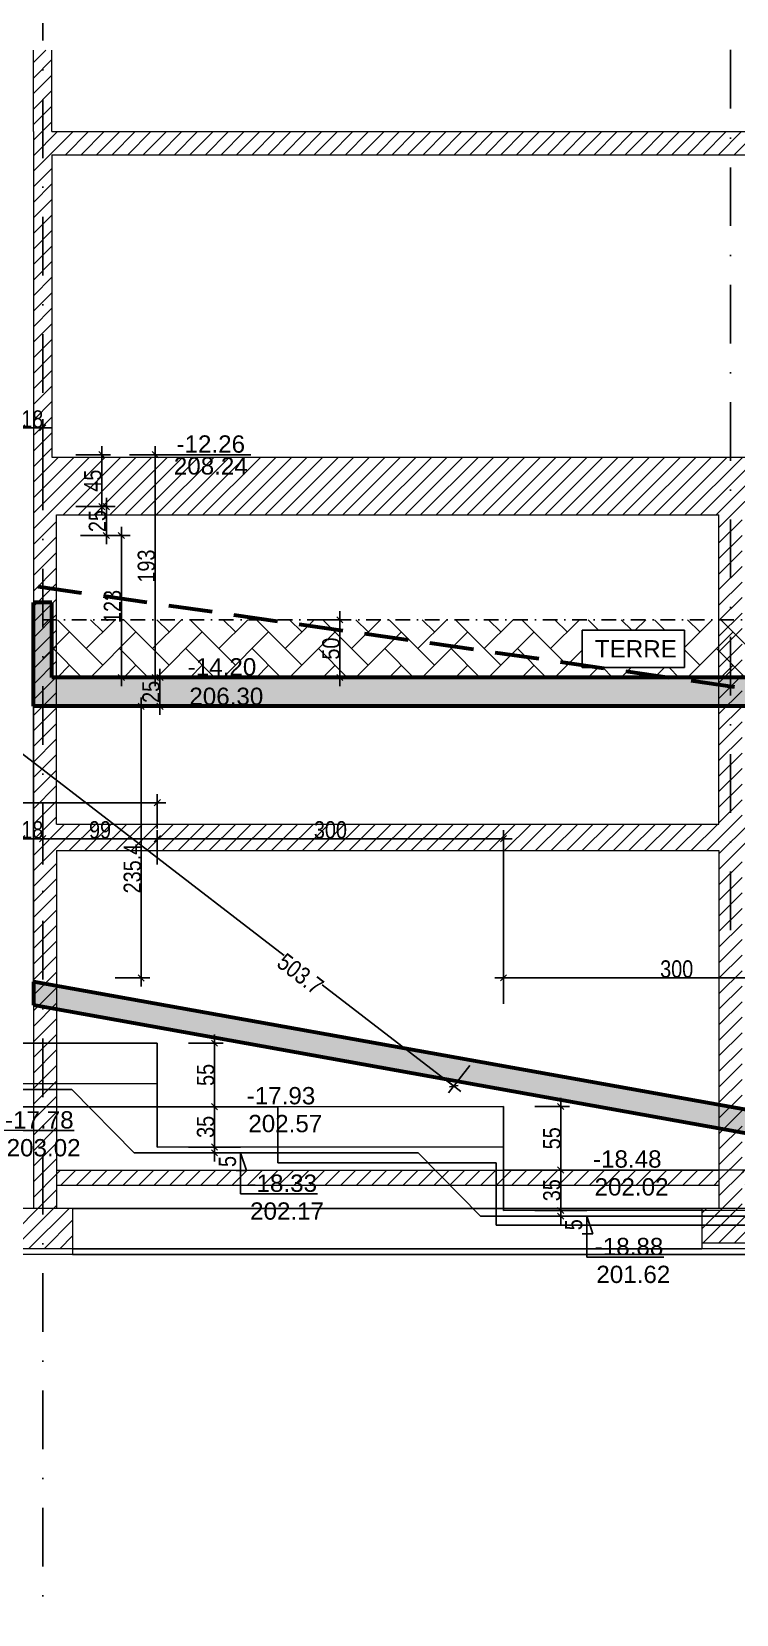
# Model space of a CAD drawing. Header units: millimetres. Extents: x -26249 to 60250, y -21218 to 23336.
# Drawn here: x 56848 to 57458, y 887 to 2259 of the extents above; entities that cross this region are included whole.
import ezdxf

# ---------------------------------------------------------------- set-up
doc = ezdxf.new("R2010")
doc.units = ezdxf.units.MM
doc.linetypes.add('CACHEX2', pattern=[19.05, 12.7, -6.35])
doc.linetypes.add('TIRETPTX2', pattern=[50.8, 25.4, -12.7, 0, -12.7])
for name, color, linetype in [('01-coupe soussol', 253, 'Continuous'), ('01_cote_gen', 4, 'Continuous'), ('01_linteaux', 2, 'Continuous'), ('01_poch_murs', 253, 'Continuous'), ('01_texte', 230, 'Continuous'), ('AA_COTES', 2, 'Continuous')]:
    doc.layers.add(name, color=color, linetype=linetype)
doc.layers.add('01_murs_coup', color=5, linetype='Continuous', lineweight=60)
doc.styles.add('MATTE_TXT', font='arial.ttf')
doc.styles.add('STYLE2', font='ARIALN.TTF')
doc.dimstyles.new('JB50', dxfattribs={"dimscale": 0.1, "dimtxt": 150, "dimasz": 15, "dimexe": 0.1, "dimexo": 0.1, "dimgap": 0.09, "dimtad": 1, "dimdec": 1, "dimdsep": 46, "dimtxsty": 'STYLE2', "dimblk1": 'BOND_G', "dimblk2": 'BOND_D', "dimsah": 1, "dimcen": 1.5, "dimdle": 0.01, "dimse1": 1, "dimse2": 1, "dimclrd": 4, "dimclre": 2, "dimclrt": 6, "dimazin": 2, "dimtfac": 2.333333, "dimtdec": 1, "dimtix": 1, "dimtmove": 2, "dimatfit": 3, "dimldrblk": 'BOND_G', "dimfxl": 1, "dimtolj": 1, "dimtzin": 0, "dimarcsym": 0})
pattern_1 = [(45, (24559.321, 5706.199), (-6.735192, 6.735192), [])]

# ---------------------------------------------------------------- blocks, each defined once
blk = doc.blocks.new('BOND_G')
at = {"layer": 'AA_COTES', "color": 0}
for p, q in [((0, -5), (0, 15)), ((5, 0), (-5, 0)), ((1.77, 1.77), (-1.77, -1.77))]:
    blk.add_line(p, q, dxfattribs=at)
blk = doc.blocks.new('BOND_D')
at = {"layer": 'AA_COTES', "color": 0}
for p, q in [((5, 0), (-5, 0)), ((-1.77, -1.77), (1.77, 1.77)), ((0, 5), (0, -15))]:
    blk.add_line(p, q, dxfattribs=at)
blk = doc.blocks.new('*D1427')
at = {"layer": '01_cote_gen', "color": 4, "lineweight": -2, "transparency": 16777216}
blk.add_line((56840.6, 1915.4), (56855.6, 1915.4), dxfattribs=at)
at = {"layer": 'Defpoints', "color": 0, "transparency": 16777216}
for p in [(56857.1, 1915.4), (56839.1, 1905.3), (56857.1, 1905.3)]:
    blk.add_point(p, dxfattribs=at)
at = {"layer": '01_cote_gen', "color": 4, "lineweight": -2, "transparency": 16777216, "xscale": 1.5, "yscale": 1.5, "zscale": 1.5, "rotation": 180}
blk.add_blockref('BOND_G', (56839.1, 1915.4), dxfattribs=at)
at = {"layer": '01_cote_gen', "color": 4, "lineweight": -2, "transparency": 16777216, "xscale": 1.5, "yscale": 1.5, "zscale": 1.5}
blk.add_blockref('BOND_D', (56857.1, 1915.4), dxfattribs=at)
at = {"layer": '01_cote_gen', "color": 6, "transparency": 16777216, "insert": (56848.1, 1923), "char_height": 15, "attachment_point": 5, "style": 'STYLE2'}
blk.add_mtext('\\A1;18', dxfattribs=at)
blk = doc.blocks.new('*D1531')
at = {"layer": '01_cote_gen', "color": 4, "lineweight": -2, "transparency": 16777216}
blk.add_line((56657.9, 1590.7), (56954.9, 1590.7), dxfattribs=at)
at = {"layer": 'Defpoints', "color": 0, "transparency": 16777216}
for p in [(56656.4, 1598.4), (56956.4, 1590.7), (56956.4, 1382.3)]:
    blk.add_point(p, dxfattribs=at)
at = {"layer": '01_cote_gen', "color": 4, "lineweight": -2, "transparency": 16777216, "xscale": 1.5, "yscale": 1.5, "zscale": 1.5, "rotation": 180}
blk.add_blockref('BOND_G', (56656.4, 1590.7), dxfattribs=at)
at = {"layer": '01_cote_gen', "color": 4, "lineweight": -2, "transparency": 16777216, "xscale": 1.5, "yscale": 1.5, "zscale": 1.5}
blk.add_blockref('BOND_D', (56956.4, 1590.7), dxfattribs=at)
at = {"layer": '01_cote_gen', "color": 6, "transparency": 16777216, "insert": (56806.4, 1598.4), "char_height": 15, "attachment_point": 5, "style": 'STYLE2'}
blk.add_mtext('\\A1;300', dxfattribs=at)
blk = doc.blocks.new('*D1532')
at = {"layer": '01_cote_gen', "color": 4, "lineweight": -2, "transparency": 16777216}
blk.add_line((56957.9, 1559.5), (57254.9, 1559.5), dxfattribs=at)
at = {"layer": 'Defpoints', "color": 0, "transparency": 16777216}
for p in [(56956.4, 1568.2), (57256.4, 1559.5), (57256.4, 1327.4)]:
    blk.add_point(p, dxfattribs=at)
at = {"layer": '01_cote_gen', "color": 4, "lineweight": -2, "transparency": 16777216, "xscale": 1.5, "yscale": 1.5, "zscale": 1.5, "rotation": 180}
blk.add_blockref('BOND_G', (56956.4, 1559.5), dxfattribs=at)
at = {"layer": '01_cote_gen', "color": 4, "lineweight": -2, "transparency": 16777216, "xscale": 1.5, "yscale": 1.5, "zscale": 1.5}
blk.add_blockref('BOND_D', (57256.4, 1559.5), dxfattribs=at)
at = {"layer": '01_cote_gen', "color": 6, "transparency": 16777216, "insert": (57106.4, 1567.1), "char_height": 15, "attachment_point": 5, "style": 'STYLE2'}
blk.add_mtext('\\A1;300', dxfattribs=at)
blk = doc.blocks.new('*D1533')
at = {"layer": '01_cote_gen', "color": 4, "lineweight": -2, "transparency": 16777216}
blk.add_line((57257.9, 1438.9), (57554.9, 1438.9), dxfattribs=at)
at = {"layer": 'Defpoints', "color": 0, "transparency": 16777216}
for p in [(57256.4, 1537), (57556.4, 1438.9), (57556.4, 1272.5)]:
    blk.add_point(p, dxfattribs=at)
at = {"layer": '01_cote_gen', "color": 4, "lineweight": -2, "transparency": 16777216, "xscale": 1.5, "yscale": 1.5, "zscale": 1.5, "rotation": 180}
blk.add_blockref('BOND_G', (57256.4, 1438.9), dxfattribs=at)
at = {"layer": '01_cote_gen', "color": 4, "lineweight": -2, "transparency": 16777216, "xscale": 1.5, "yscale": 1.5, "zscale": 1.5}
blk.add_blockref('BOND_D', (57556.4, 1438.9), dxfattribs=at)
at = {"layer": '01_cote_gen', "color": 6, "transparency": 16777216, "insert": (57406.4, 1446.5), "char_height": 15, "attachment_point": 5, "style": 'STYLE2'}
blk.add_mtext('\\A1;300', dxfattribs=at)
blk = doc.blocks.new('*D1352')
at = {"layer": '01_cote_gen', "color": 4, "lineweight": -2, "transparency": 16777216}
blk.add_line((56858.6, 1559.5), (56954.9, 1559.5), dxfattribs=at)
at = {"layer": 'Defpoints', "color": 0, "transparency": 16777216}
for p in [(56956.4, 1559.5), (56857.1, 1548.3), (56956.4, 1333.3)]:
    blk.add_point(p, dxfattribs=at)
at = {"layer": '01_cote_gen', "color": 4, "lineweight": -2, "transparency": 16777216, "xscale": 1.5, "yscale": 1.5, "zscale": 1.5, "rotation": 180}
blk.add_blockref('BOND_G', (56857.1, 1559.5), dxfattribs=at)
at = {"layer": '01_cote_gen', "color": 4, "lineweight": -2, "transparency": 16777216, "xscale": 1.5, "yscale": 1.5, "zscale": 1.5}
blk.add_blockref('BOND_D', (56956.4, 1559.5), dxfattribs=at)
at = {"layer": '01_cote_gen', "color": 6, "transparency": 16777216, "insert": (56906.8, 1567.1), "char_height": 15, "attachment_point": 5, "style": 'STYLE2'}
blk.add_mtext('\\A1;99', dxfattribs=at)
blk = doc.blocks.new('*D1353')
at = {"layer": '01_cote_gen', "color": 4, "lineweight": -2, "transparency": 16777216}
blk.add_line((56840.6, 1559.5), (56855.6, 1559.5), dxfattribs=at)
at = {"layer": 'Defpoints', "color": 0, "transparency": 16777216}
for p in [(56857.1, 1559.5), (56839.1, 1544.8), (56857.1, 1544.8)]:
    blk.add_point(p, dxfattribs=at)
at = {"layer": '01_cote_gen', "color": 4, "lineweight": -2, "transparency": 16777216, "xscale": 1.5, "yscale": 1.5, "zscale": 1.5, "rotation": 180}
blk.add_blockref('BOND_G', (56839.1, 1559.5), dxfattribs=at)
at = {"layer": '01_cote_gen', "color": 4, "lineweight": -2, "transparency": 16777216, "xscale": 1.5, "yscale": 1.5, "zscale": 1.5}
blk.add_blockref('BOND_D', (56857.1, 1559.5), dxfattribs=at)
at = {"layer": '01_cote_gen', "color": 6, "transparency": 16777216, "insert": (56848.1, 1567.1), "char_height": 15, "attachment_point": 5, "style": 'STYLE2'}
blk.add_mtext('\\A1;18', dxfattribs=at)
blk = doc.blocks.new('*D1484')
at = {"layer": '01_cote_gen', "color": 4, "lineweight": -2, "transparency": 16777216}
blk.add_line((57005.9, 1380.8), (57005.9, 1328.8), dxfattribs=at)
at = {"layer": 'Defpoints', "color": 0, "transparency": 16777216}
for p in [(56956.4, 1382.3), (56956.4, 1327.3), (57005.9, 1327.3)]:
    blk.add_point(p, dxfattribs=at)
at = {"layer": '01_cote_gen', "color": 4, "lineweight": -2, "transparency": 16777216, "xscale": 1.5, "yscale": 1.5, "zscale": 1.5}
for name, p, rotation in [('BOND_G', (57005.9, 1382.3), 90), ('BOND_D', (57005.9, 1327.3), 270)]:
    blk.add_blockref(name, p, dxfattribs=dict(at, rotation=rotation))
at = {"layer": '01_cote_gen', "color": 6, "transparency": 16777216, "insert": (56998.3, 1354.8), "char_height": 15, "attachment_point": 5, "rotation": 90, "style": 'STYLE2'}
blk.add_mtext('\\A1;55', dxfattribs=at)
blk = doc.blocks.new('*D1485')
at = {"layer": '01_cote_gen', "color": 4, "lineweight": -2, "transparency": 16777216}
blk.add_line((57005.9, 1325.8), (57005.9, 1293.8), dxfattribs=at)
at = {"layer": 'Defpoints', "color": 0, "transparency": 16777216}
for p in [(56992.1, 1327.3), (56996.4, 1292.3), (57005.9, 1292.3)]:
    blk.add_point(p, dxfattribs=at)
at = {"layer": '01_cote_gen', "color": 4, "lineweight": -2, "transparency": 16777216, "xscale": 1.5, "yscale": 1.5, "zscale": 1.5}
for name, p, rotation in [('BOND_G', (57005.9, 1327.3), 90), ('BOND_D', (57005.9, 1292.3), 270)]:
    blk.add_blockref(name, p, dxfattribs=dict(at, rotation=rotation))
at = {"layer": '01_cote_gen', "color": 6, "transparency": 16777216, "insert": (56998.3, 1309.8), "char_height": 15, "attachment_point": 5, "rotation": 90, "style": 'STYLE2'}
blk.add_mtext('\\A1;35', dxfattribs=at)
blk = doc.blocks.new('*D1486')
at = {"layer": '01_cote_gen', "color": 4, "lineweight": -2, "transparency": 16777216}
blk.add_line((57005.9, 1288.8), (57005.9, 1290.8), dxfattribs=at)
at = {"layer": 'Defpoints', "color": 0, "transparency": 16777216}
for p in [(57005.9, 1292.3), (57011.2, 1292.3), (57011.2, 1287.3)]:
    blk.add_point(p, dxfattribs=at)
at = {"layer": '01_cote_gen', "color": 4, "lineweight": -2, "transparency": 16777216, "xscale": 1.5, "yscale": 1.5, "zscale": 1.5}
for name, p, rotation in [('BOND_D', (57005.9, 1292.3), 90), ('BOND_G', (57005.9, 1287.3), 270)]:
    blk.add_blockref(name, p, dxfattribs=dict(at, rotation=rotation))
at = {"layer": '01_cote_gen', "color": 6, "transparency": 16777216, "insert": (57017.2, 1279.8), "char_height": 15, "attachment_point": 5, "rotation": 90, "style": 'STYLE2'}
blk.add_mtext('\\A1;5', dxfattribs=at)
blk = doc.blocks.new('*D1433')
at = {"layer": '01_cote_gen', "color": 4, "lineweight": -2, "transparency": 16777216}
blk.add_line((57305.9, 1325.9), (57305.9, 1273.9), dxfattribs=at)
at = {"layer": 'Defpoints', "color": 0, "transparency": 16777216}
for p in [(57256.4, 1327.4), (57256.4, 1272.4), (57305.9, 1272.4)]:
    blk.add_point(p, dxfattribs=at)
at = {"layer": '01_cote_gen', "color": 4, "lineweight": -2, "transparency": 16777216, "xscale": 1.5, "yscale": 1.5, "zscale": 1.5}
for name, p, rotation in [('BOND_G', (57305.9, 1327.4), 90), ('BOND_D', (57305.9, 1272.4), 270)]:
    blk.add_blockref(name, p, dxfattribs=dict(at, rotation=rotation))
at = {"layer": '01_cote_gen', "color": 6, "transparency": 16777216, "insert": (57298.3, 1299.9), "char_height": 15, "attachment_point": 5, "rotation": 90, "style": 'STYLE2'}
blk.add_mtext('\\A1;55', dxfattribs=at)
blk = doc.blocks.new('*D1434')
at = {"layer": '01_cote_gen', "color": 4, "lineweight": -2, "transparency": 16777216}
blk.add_line((57305.9, 1270.9), (57305.9, 1238.9), dxfattribs=at)
at = {"layer": 'Defpoints', "color": 0, "transparency": 16777216}
for p in [(57292.1, 1272.4), (57296.4, 1237.4), (57305.9, 1237.4)]:
    blk.add_point(p, dxfattribs=at)
at = {"layer": '01_cote_gen', "color": 4, "lineweight": -2, "transparency": 16777216, "xscale": 1.5, "yscale": 1.5, "zscale": 1.5}
for name, p, rotation in [('BOND_G', (57305.9, 1272.4), 90), ('BOND_D', (57305.9, 1237.4), 270)]:
    blk.add_blockref(name, p, dxfattribs=dict(at, rotation=rotation))
at = {"layer": '01_cote_gen', "color": 6, "transparency": 16777216, "insert": (57298.3, 1254.9), "char_height": 15, "attachment_point": 5, "rotation": 90, "style": 'STYLE2'}
blk.add_mtext('\\A1;35', dxfattribs=at)
blk = doc.blocks.new('*D1435')
at = {"layer": '01_cote_gen', "color": 4, "lineweight": -2, "transparency": 16777216}
blk.add_line((57305.9, 1233.9), (57305.9, 1235.9), dxfattribs=at)
at = {"layer": 'Defpoints', "color": 0, "transparency": 16777216}
for p in [(57305.9, 1237.4), (57311.2, 1237.4), (57311.2, 1232.4)]:
    blk.add_point(p, dxfattribs=at)
at = {"layer": '01_cote_gen', "color": 4, "lineweight": -2, "transparency": 16777216, "xscale": 1.5, "yscale": 1.5, "zscale": 1.5}
for name, p, rotation in [('BOND_D', (57305.9, 1237.4), 90), ('BOND_G', (57305.9, 1232.4), 270)]:
    blk.add_blockref(name, p, dxfattribs=dict(at, rotation=rotation))
at = {"layer": '01_cote_gen', "color": 6, "transparency": 16777216, "insert": (57317.2, 1225), "char_height": 15, "attachment_point": 5, "rotation": 90, "style": 'STYLE2'}
blk.add_mtext('\\A1;5', dxfattribs=at)
blk = doc.blocks.new('*D1640')
at = {"layer": '01_cote_gen', "color": 4, "lineweight": -2, "transparency": 16777216}
blk.add_line((56908.3, 1890.7), (56908.3, 1848.7), dxfattribs=at)
at = {"layer": 'Defpoints', "color": 0, "transparency": 16777216}
for p in [(56847.1, 1892.2), (56831.1, 1847.2), (56908.3, 1847.2)]:
    blk.add_point(p, dxfattribs=at)
at = {"layer": '01_cote_gen', "color": 4, "lineweight": -2, "transparency": 16777216, "xscale": 1.5, "yscale": 1.5, "zscale": 1.5}
for name, p, rotation in [('BOND_G', (56908.3, 1892.2), 90), ('BOND_D', (56908.3, 1847.2), 270)]:
    blk.add_blockref(name, p, dxfattribs=dict(at, rotation=rotation))
at = {"layer": '01_cote_gen', "color": 6, "transparency": 16777216, "insert": (56900.6, 1869.7), "char_height": 15, "attachment_point": 5, "rotation": 90, "style": 'STYLE2'}
blk.add_mtext('\\A1;45', dxfattribs=at)
blk = doc.blocks.new('*D1641')
at = {"layer": '01_cote_gen', "color": 4, "lineweight": -2, "transparency": 16777216}
blk.add_line((56912.3, 1845.7), (56912.3, 1823.7), dxfattribs=at)
at = {"layer": 'Defpoints', "color": 0, "transparency": 16777216}
for p in [(56889.8, 1847.2), (56831.1, 1822.2), (56912.3, 1822.2)]:
    blk.add_point(p, dxfattribs=at)
at = {"layer": '01_cote_gen', "color": 4, "lineweight": -2, "transparency": 16777216, "xscale": 1.5, "yscale": 1.5, "zscale": 1.5}
for name, p, rotation in [('BOND_G', (56912.3, 1847.2), 90), ('BOND_D', (56912.3, 1822.2), 270)]:
    blk.add_blockref(name, p, dxfattribs=dict(at, rotation=rotation))
at = {"layer": '01_cote_gen', "color": 6, "transparency": 16777216, "insert": (56904.6, 1834.7), "char_height": 15, "attachment_point": 5, "rotation": 90, "style": 'STYLE2'}
blk.add_mtext('\\A1;25', dxfattribs=at)
blk = doc.blocks.new('*D1642')
at = {"layer": '01_cote_gen', "color": 4, "lineweight": -2, "transparency": 16777216}
blk.add_line((56925.3, 1820.7), (56925.3, 1700.7), dxfattribs=at)
at = {"layer": 'Defpoints', "color": 0, "transparency": 16777216}
for p in [(56889.8, 1822.2), (56914.8, 1699.2), (56925.3, 1699.2)]:
    blk.add_point(p, dxfattribs=at)
at = {"layer": '01_cote_gen', "color": 4, "lineweight": -2, "transparency": 16777216, "xscale": 1.5, "yscale": 1.5, "zscale": 1.5}
for name, p, rotation in [('BOND_G', (56925.3, 1822.2), 90), ('BOND_D', (56925.3, 1699.2), 270)]:
    blk.add_blockref(name, p, dxfattribs=dict(at, rotation=rotation))
at = {"layer": '01_cote_gen', "color": 6, "transparency": 16777216, "insert": (56917.6, 1760.7), "char_height": 15, "attachment_point": 5, "rotation": 90, "style": 'STYLE2'}
blk.add_mtext('\\A1;123', dxfattribs=at)
blk = doc.blocks.new('*D1643')
at = {"layer": '01_cote_gen', "color": 4, "lineweight": -2, "transparency": 16777216}
blk.add_line((56954.7, 1890.7), (56954.7, 1700.7), dxfattribs=at)
at = {"layer": 'Defpoints', "color": 0, "transparency": 16777216}
for p in [(56919.8, 1892.2), (56953.7, 1699.2), (56954.7, 1699.2)]:
    blk.add_point(p, dxfattribs=at)
at = {"layer": '01_cote_gen', "color": 4, "lineweight": -2, "transparency": 16777216, "xscale": 1.5, "yscale": 1.5, "zscale": 1.5}
for name, p, rotation in [('BOND_G', (56954.7, 1892.2), 90), ('BOND_D', (56954.7, 1699.2), 270)]:
    blk.add_blockref(name, p, dxfattribs=dict(at, rotation=rotation))
at = {"layer": '01_cote_gen', "color": 6, "transparency": 16777216, "insert": (56947, 1795.7), "char_height": 15, "attachment_point": 5, "rotation": 90, "style": 'STYLE2'}
blk.add_mtext('\\A1;193', dxfattribs=at)
blk = doc.blocks.new('*D1634')
at = {"layer": '01_cote_gen', "color": 4, "lineweight": -2, "transparency": 16777216}
blk.add_line((56958.7, 1697.7), (56958.7, 1675.7), dxfattribs=at)
at = {"layer": 'Defpoints', "color": 0, "transparency": 16777216}
for p in [(56904.8, 1699.2), (56921, 1674.2), (56958.7, 1674.2)]:
    blk.add_point(p, dxfattribs=at)
at = {"layer": '01_cote_gen', "color": 4, "lineweight": -2, "transparency": 16777216, "xscale": 1.5, "yscale": 1.5, "zscale": 1.5}
for name, p, rotation in [('BOND_G', (56958.7, 1699.2), 90), ('BOND_D', (56958.7, 1674.2), 270)]:
    blk.add_blockref(name, p, dxfattribs=dict(at, rotation=rotation))
at = {"layer": '01_cote_gen', "color": 6, "transparency": 16777216, "insert": (56951, 1686.7), "char_height": 15, "attachment_point": 5, "rotation": 90, "style": 'STYLE2'}
blk.add_mtext('\\A1;25', dxfattribs=at)
blk = doc.blocks.new('*D1635')
at = {"layer": '01_cote_gen', "color": 4, "lineweight": -2, "transparency": 16777216}
blk.add_line((56942.4, 1672.7), (56942.4, 1440.3), dxfattribs=at)
at = {"layer": 'Defpoints', "color": 0, "transparency": 16777216}
for p in [(56919.9, 1674.2), (56831.1, 1438.8), (56942.4, 1438.8)]:
    blk.add_point(p, dxfattribs=at)
at = {"layer": '01_cote_gen', "color": 4, "lineweight": -2, "transparency": 16777216, "xscale": 1.5, "yscale": 1.5, "zscale": 1.5}
for name, p, rotation in [('BOND_G', (56942.4, 1674.2), 90), ('BOND_D', (56942.4, 1438.8), 270)]:
    blk.add_blockref(name, p, dxfattribs=dict(at, rotation=rotation))
at = {"layer": '01_cote_gen', "color": 6, "transparency": 16777216, "insert": (56934.8, 1533.6), "char_height": 15, "attachment_point": 5, "rotation": 90, "style": 'STYLE2'}
blk.add_mtext('\\A1;235.4', dxfattribs=at)
blk = doc.blocks.new('*D1636')
at = {"layer": '01_cote_gen', "color": 4, "lineweight": -2, "transparency": 16777216}
for p, q in [((56815.4, 1651.4), (57066.4, 1458.2)), ((57212.2, 1346), (57099.3, 1432.9))]:
    blk.add_line(p, q, dxfattribs=at)
at = {"layer": 'Defpoints', "color": 0, "transparency": 16777216}
for p in [(56831.1, 1674.2), (56814.2, 1652.3), (57230.3, 1367)]:
    blk.add_point(p, dxfattribs=at)
at = {"layer": '01_cote_gen', "color": 4, "lineweight": -2, "transparency": 16777216, "xscale": 1.5, "yscale": 1.5, "zscale": 1.5}
for name, p, rotation in [('BOND_D', (56814.2, 1652.3), 142.4172848417496), ('BOND_G', (57213.4, 1345.1), 322.4172848417496)]:
    blk.add_blockref(name, p, dxfattribs=dict(at, rotation=rotation))
at = {"layer": '01_cote_gen', "color": 6, "transparency": 16777216, "insert": (57080.4, 1442.3), "char_height": 15, "attachment_point": 5, "rotation": 322.4173, "style": 'STYLE2'}
blk.add_mtext('\\A1;503.7', dxfattribs=at)
blk = doc.blocks.new('*D1606')
at = {"layer": '01_cote_gen', "color": 4, "lineweight": -2, "transparency": 16777216}
blk.add_line((57114.5, 1747.7), (57114.5, 1700.7), dxfattribs=at)
at = {"layer": 'Defpoints', "color": 0, "transparency": 16777216}
for p in [(57156.6, 1749.2), (57114.5, 1699.2), (57156.6, 1699.2)]:
    blk.add_point(p, dxfattribs=at)
at = {"layer": '01_cote_gen', "color": 4, "lineweight": -2, "transparency": 16777216, "xscale": 1.5, "yscale": 1.5, "zscale": 1.5}
for name, p, rotation in [('BOND_G', (57114.5, 1749.2), 90), ('BOND_D', (57114.5, 1699.2), 270)]:
    blk.add_blockref(name, p, dxfattribs=dict(at, rotation=rotation))
at = {"layer": '01_cote_gen', "color": 6, "transparency": 16777216, "insert": (57106.9, 1724.2), "char_height": 15, "attachment_point": 5, "rotation": 90, "style": 'STYLE2'}
blk.add_mtext('\\A1;50', dxfattribs=at)

msp = doc.modelspace()

# ---------------------------------------------------------------- hatches: boundary and pattern name
at = {"layer": '01-coupe soussol'}
h = msp.add_hatch(dxfattribs=at)
h.set_pattern_fill('ANSI31', color=256, scale=3)
h.set_pattern_definition(pattern_1)
h.paths.add_polyline_path([(54634.038, 1239.168), (54173.038, 1239.168), (54173.038, 1204.168), (54634.038, 1204.168)])
h.paths.add_polyline_path([(55168.038, 1239.168), (54684.038, 1239.168), (54684.038, 1204.168), (55168.038, 1204.168)])
h.paths.add_polyline_path([(55448.038, 1239.168), (55218.038, 1239.168), (55218.038, 1204.168), (55448.038, 1204.168)])
h.paths.add_polyline_path([(56063.038, 1239.168), (55498.038, 1239.168), (55498.038, 1204.168), (56063.038, 1204.168)])
h.paths.add_polyline_path([(55498.038, 1239.168), (55448.038, 1239.168), (55448.038, 1209.168), (55498.038, 1209.168)])
h.paths.add_polyline_path([(55218.038, 1239.168), (55168.038, 1239.168), (55168.038, 1209.168), (55218.038, 1209.168)])
h.paths.add_polyline_path([(54684.038, 1239.168), (54634.038, 1239.168), (54634.038, 1209.168), (54684.038, 1209.168)])
h.paths.add_polyline_path([(54669.038, 1259.168), (54649.038, 1259.168), (54649.038, 1239.168), (54669.038, 1239.168)])
h.paths.add_polyline_path([(54669.038, 1272.168), (54649.038, 1272.168), (54649.038, 1259.168), (54669.038, 1259.168)])
h.paths.add_polyline_path([(55203.038, 1259.168), (55183.038, 1259.168), (55183.038, 1239.168), (55203.038, 1239.168)])
h.paths.add_polyline_path([(55203.038, 1272.168), (55183.038, 1272.168), (55183.038, 1259.168), (55203.038, 1259.168)])
h.paths.add_polyline_path([(56813.038, 1239.168), (56113.038, 1239.168), (56113.038, 1204.168), (56813.038, 1204.168)])
h.paths.add_polyline_path([(56827.038, 1272.168), (56097.048, 1272.168), (56097.048, 1259.168), (56827.038, 1259.168)])
h.paths.add_polyline_path([(56883.038, 1239.168), (56813.038, 1239.168), (56813.038, 1204.168), (56883.038, 1204.168)])
h.paths.add_polyline_path([(56869.038, 1549.168), (57443.038, 1549.168), (57443.038, 1239.168), (57463.038, 1239.168), (57463.038, 1549.168), (57737.038, 1549.168), (57737.038, 1239.168), (57757.038, 1239.168), (57757.038, 1549.168), (58471.999, 1549.168), (58471.999, 1482.168), (58491.999, 1482.168), (58491.999, 1590.168), (58976.999, 1590.168), (58976.999, 1239.168), (58996.999, 1239.168), (58996.999, 1875.168), (58980.999, 1875.168), (58980.999, 1613.168), (58467.999, 1613.168), (58467.999, 1572.168), (57757.038, 1572.168), (57757.038, 1840.168), (58319.596, 1840.168), (58319.596, 1815.168), (58369.596, 1815.168), (58369.596, 1840.168), (58467.999, 1840.168), (58467.999, 1613.168), (58485.999, 1613.168), (58485.999, 2152.168), (58980.999, 2152.168), (58980.999, 1895.168), (58996.999, 1895.168), (58996.999, 2242.819), (58980.999, 2242.819), (58980.999, 2172.168), (58337.038, 2172.168), (58337.038, 2242.819), (58319.038, 2242.819), (58319.038, 2172.168), (57601.038, 2172.168), (57601.038, 2242.819), (57583.038, 2242.819), (57583.038, 2172.168), (56865.038, 2172.168), (56865.038, 2242.819), (56849.038, 2242.819), (56849.038, 2172.168), (56849.038, 1572.168), (56849.038, 1549.168), (56849.038, 1239.168), (56869.038, 1239.168)])
h.paths.add_polyline_path([(56869.038, 1572.168), (56869.038, 1840.168), (57443.038, 1840.168), (57443.038, 1572.168)], flags=16)
h.paths.add_polyline_path([(56865.038, 1890.168), (56865.038, 2152.168), (57583.732, 2152.168), (57583.732, 1890.168)], flags=16)
h.paths.add_polyline_path([(57463.038, 1572.168), (57463.038, 1840.168), (57737.038, 1840.168), (57737.038, 1572.168)], flags=16)
h.paths.add_polyline_path([(57601.732, 1890.168), (57601.732, 2152.168), (58319.596, 2152.168), (58319.596, 1890.168)], flags=16)
h.paths.add_polyline_path([(58337.596, 1890.168), (58337.596, 2152.168), (58467.999, 2152.168), (58467.999, 1890.168)], flags=16)
h = msp.add_hatch(dxfattribs=at)
h.set_pattern_fill('ANSI31', color=256, scale=3)
h.set_pattern_definition(pattern_1)
h.paths.add_polyline_path([(59205.211, 1892.168), (58996.999, 1895.168), (58581, 1895.168), (58581, 1875.168), (59205.211, 1875.168)])
h.paths.add_polyline_path([(58631.999, 1239.168), (58391.999, 1239.168), (58391.999, 1184.168), (58631.999, 1184.168)])
h.paths.add_polyline_path([(58976.999, 1272.168), (58491.999, 1272.168), (58491.999, 1259.168), (58976.999, 1259.168)])
h.paths.add_polyline_path([(58491.999, 1272.168), (58471.999, 1272.168), (58471.999, 1259.168), (58491.999, 1259.168)])
h.paths.add_polyline_path([(58471.999, 1272.168), (57757.038, 1272.168), (57757.038, 1259.168), (58471.999, 1259.168)])
h.paths.add_polyline_path([(57822.038, 1239.168), (57672.038, 1239.168), (57672.038, 1184.168), (57822.038, 1184.168)])
h.paths.add_polyline_path([(57737.038, 1272.168), (57463.038, 1272.168), (57463.038, 1259.168), (57737.038, 1259.168)])
h.paths.add_polyline_path([(57478.038, 1239.168), (57428.038, 1239.168), (57428.038, 1209.168), (57478.038, 1209.168)])
h.paths.add_polyline_path([(57443.038, 1272.168), (56869.038, 1272.168), (56869.038, 1259.168), (57443.038, 1259.168)])
h.paths.add_polyline_path([(59011.999, 1239.168), (58961.999, 1239.168), (58961.999, 1209.168), (59011.999, 1209.168)])
at = {"layer": '01_poch_murs'}
h = msp.add_hatch(dxfattribs=at)
h.set_pattern_fill('AR-HBONE', color=256, scale=0.2)
h.set_pattern_definition([(45, (38043.464, 0), (3e-15, 28.73682), [60.96, -20.32]), (135, (38057.832, 14.368), (3e-15, 28.73682), [60.96, -20.32])])
h.paths.add_polyline_path([(57583.496, 1749.206), (57503.115, 1749.206), (57503.115, 1699.206), (57583.496, 1699.206)])
h.paths.add_polyline_path([(57503.115, 1749.206), (57453.115, 1749.206), (57453.115, 1699.206), (57503.115, 1699.206)])
h.paths.add_polyline_path([(57453.115, 1749.206), (57052.705, 1749.206), (57324.474, 1710.098), (57324.474, 1740.122), (57413.065, 1740.122), (57413.065, 1707.829), (57340.241, 1707.829), (57400.162, 1699.206), (57453.115, 1699.206)])
h.paths.add_polyline_path([(57052.705, 1749.206), (56857.115, 1749.206), (56857.115, 1699.206), (57400.162, 1699.206), (57340.241, 1707.829), (57324.474, 1707.829), (57324.474, 1710.098)])
h.paths.add_polyline_path([(56920.152, 1742.091), (56920.152, 1778.261), (56888.924, 1778.261), (56888.924, 1742.091)], flags=9)
h.paths.add_polyline_path([(56978.938, 1696.803), (57046.013, 1696.803), (57046.013, 1719.779), (56978.938, 1719.779)], flags=9)
h = msp.add_hatch(color=256, dxfattribs=at)
h.dxf.hatch_style = 1
h.paths.add_polyline_path([(57603.496, 1749.206), (57583.496, 1749.206), (57583.496, 1699.206), (57400.162, 1699.206), (57573.89, 1674.206), (57583.496, 1674.206), (57583.496, 1672.824), (57603.496, 1669.946)])
h.paths.add_polyline_path([(57400.162, 1699.206), (56865.114, 1699.206), (56865.114, 1764.206), (56849.114, 1764.206), (56849.114, 1674.206), (57573.89, 1674.206)])
h.paths.add_polyline_path([(58244.473, 1572.168), (57603.496, 1572.168), (57603.496, 1669.946), (57583.496, 1672.824), (57583.496, 1547.167), (58404.841, 1547.167)])
h.paths.add_polyline_path([(59001.076, 1681.168), (58981.076, 1681.168), (58981.076, 1572.168), (58382.37, 1572.168), (58382.37, 1612.168), (58362.37, 1612.168), (58362.37, 1572.168), (58244.473, 1572.168), (58404.841, 1547.167), (58981.076, 1547.167), (58981.076, 1459.862), (59001.076, 1456.843)])
h.paths.add_polyline_path([(59001.076, 1456.843), (58981.076, 1459.862), (58981.076, 1239.327), (59001.076, 1239.33)])
h.paths.add_polyline_path([(59016.376, 1239.332), (58966.076, 1239.325), (58966.076, 1209.325), (59016.376, 1209.332)])
h.paths.add_polyline_path([(58981.076, 1272.198), (57757.835, 1272.039), (56849.114, 1435.605), (56849.114, 1415.284), (57756.05, 1252.038), (58981.076, 1252.198)])

# ---------------------------------------------------------------- linework, layer by layer
at = {"color": 5, "flags": 128}
for points, elevation in [([(57060.901, 1327.168), (56807.303, 1327.168)], -9.26), ([(57060.901, 1327.168), (57060.901, 1278.768)], -9.26), ([(57249.881, 1278.768), (57060.901, 1278.768)], -10.4), ([(57249.881, 1278.768), (57249.881, 1224.768)], -10.4), ([(57530.143, 1224.768), (57249.881, 1224.768)], 517158665.099)]:
    msp.add_lwpolyline(points, dxfattribs=dict(at, elevation=elevation))
at = {"layer": '01-coupe soussol', "lineweight": 5}
for p, q in [((56849.038, 2172.168), (56849.038, 2242.819)), ((56865.038, 2172.168), (56865.038, 2242.819)), ((56849.038, 2172.168), (56849.038, 1572.168)), ((56865.038, 2172.168), (57583.038, 2172.168)), ((56865.038, 2152.168), (57583.732, 2152.168)), ((56865.038, 2152.168), (56865.038, 1890.168)), ((56865.038, 1890.168), (57583.732, 1890.168)), ((56869.038, 1840.168), (57443.038, 1840.168)), ((56869.038, 1572.168), (56869.038, 1840.168)), ((57443.038, 1572.168), (57443.038, 1840.168)), ((56849.038, 1572.168), (56849.038, 1549.168)), ((56869.038, 1572.168), (57443.038, 1572.168)), ((56849.038, 1549.168), (56849.038, 1239.168)), ((56869.038, 1549.168), (57443.038, 1549.168)), ((56869.038, 1549.168), (56869.038, 1239.168)), ((57443.038, 1549.168), (57443.038, 1239.168)), ((56869.038, 1272.168), (57443.038, 1272.168)), ((56869.038, 1259.168), (57443.038, 1259.168)), ((56883.038, 1239.168), (56813.038, 1239.168)), ((56883.038, 1239.168), (56883.038, 1199.168)), ((57428.038, 1239.168), (57428.038, 1204.168)), ((57478.038, 1239.168), (57428.038, 1239.168)), ((57478.038, 1209.168), (57428.038, 1209.168)), ((56883.038, 1204.168), (56813.038, 1204.168)), ((56883.038, 1199.168), (56813.038, 1199.168)), ((57478.038, 1204.168), (57428.038, 1204.168))]:
    msp.add_line(p, q, dxfattribs=at)
at = {"layer": '01-coupe soussol'}
for p, q in [((57428.038, 1239.168), (56883.038, 1239.168)), ((57428.038, 1204.168), (56883.038, 1204.168)), ((56883.038, 1199.168), (57642.038, 1199.168))]:
    msp.add_line(p, q, dxfattribs=at)
at = {"layer": '01_cote_gen'}
msp.add_line((57256.414, 1536.976), (57256.414, 1446.355), dxfattribs=at)
at = {"layer": '01_linteaux', "linetype": 'TIRETPTX2', "ltscale": 2}
for p, q in [((56857.115, 2505.177), (56857.115, -1100.858)), ((57453.115, 1480.167), (57453.115, 2505.177))]:
    msp.add_line(p, q, dxfattribs=at)
at = {"layer": '01_linteaux', "linetype": 'TIRETPTX2', "ltscale": 0.5}
msp.add_line((57583.496, 1749.206), (56851.115, 1749.206), dxfattribs=at)
at = {"layer": '01_linteaux'}
for p, q in [((56849.114, 1674.206), (56849.114, 1435.605)), ((56656.414, 1382.134), (56956.414, 1382.268)), ((56956.414, 1382.268), (56956.414, 1347.268)), ((56956.414, 1382.268), (56956.414, 1327.268)), ((56656.414, 1347.134), (56956.414, 1347.268)), ((56882.425, 1342.171), (56636.414, 1342.134)), ((56882.425, 1342.171), (56936.414, 1287.268)), ((56956.414, 1327.268), (57256.414, 1327.403)), ((56956.414, 1327.268), (56956.414, 1292.268)), ((57256.414, 1327.403), (57256.414, 1272.403)), ((56956.414, 1292.268), (57256.414, 1292.403)), ((57182.425, 1287.306), (56936.414, 1287.268)), ((57182.425, 1287.306), (57236.414, 1232.403)), ((57256.414, 1272.403), (57556.414, 1272.537)), ((57256.414, 1272.403), (57256.414, 1237.403)), ((57256.414, 1237.403), (57556.43, 1237.537)), ((57503.833, 1232.443), (57236.414, 1232.403))]:
    msp.add_line(p, q, dxfattribs=at)
at = {"layer": '01_murs_coup'}
for p, q in [((56865.114, 1764.206), (56849.114, 1764.206)), ((56849.114, 1674.206), (56849.114, 1764.206)), ((56865.114, 1699.206), (56865.114, 1764.206)), ((57583.496, 1699.206), (56865.114, 1699.206)), ((57583.496, 1674.206), (56849.114, 1674.206)), ((57757.119, 1272.167), (56849.114, 1435.605)), ((56849.114, 1435.605), (56849.114, 1415.284)), ((57756.05, 1252.038), (56849.114, 1415.284))]:
    msp.add_line(p, q, dxfattribs=at)
at = {"layer": '01_murs_coup', "linetype": 'CACHEX2', "ltscale": 3}
msp.add_lwpolyline([(51531.49, 2849.444), (51941.74, 2756.168), (53716.486, 2388.168), (54315.826, 2256.168), (55606.63, 1971.168), (55948.057, 1908.168), (57782.63, 1644.168), (58468.98, 1537.168), (59123.919, 1438.298)], dxfattribs=at)
at = {"layer": '01_texte'}
for p, q in [((56949.926, 1892.168), (57037.367, 1892.168)), ((56817.539, 1306.686), (56884.34, 1306.686)), ((57028.453, 1287.268), (57033.725, 1271.949)), ((57028.453, 1287.268), (57028.453, 1251.821)), ((57033.725, 1271.949), (57024.61, 1271.949)), ((57028.453, 1251.821), (57095.254, 1251.821)), ((57328.453, 1232.403), (57333.725, 1217.083)), ((57328.453, 1232.403), (57328.453, 1196.955)), ((57333.725, 1217.083), (57324.61, 1217.083)), ((57328.453, 1196.955), (57395.254, 1196.955))]:
    msp.add_line(p, q, dxfattribs=at)
msp.add_lwpolyline([(57324.474, 1740.122), (57413.065, 1740.122), (57413.065, 1707.829), (57324.474, 1707.829)], close=True, dxfattribs=at)

# ---------------------------------------------------------------- texts
at = {"layer": '01_texte', "style": 'MATTE_TXT'}
for s, p in [('-12.26', (56973.028, 1893.942)), ('208.24', (56970.716, 1875.037)), ('TERRE', (57335.52, 1716.521)), ('-14.20', (56982.767, 1700.889)), ('206.30', (56984.146, 1675.357)), ('-17.93', (57033.87, 1329.316)), ('-17.78', (56824.48, 1308.368)), ('202.57', (57035.249, 1305.184)), ('203.02', (56825.859, 1284.237)), ('-18.48', (57333.87, 1274.45)), ('-18.33', (57035.394, 1253.503)), ('202.02', (57335.249, 1250.318)), ('202.17', (57036.773, 1229.371)), ('-18.88', (57335.394, 1198.637)), ('201.62', (57336.773, 1174.505))]:
    msp.add_text(s, height=15, dxfattribs=at).set_placement(p)

# ---------------------------------------------------------------- dimensions: what is measured, and where the dimension line sits
at = {"layer": '01_cote_gen'}
for base, p1, p2, picture, middle in [((56857.115, 1915.351), (56839.115, 1905.291), (56857.115, 1905.291), '*D1427', (56848.115, 1923.019)), ((56956.414, 1590.748), (56656.414, 1598.403), (56956.414, 1382.268), '*D1531', (56806.414, 1598.415)), ((56857.115, 1559.476), (56839.115, 1544.808), (56857.115, 1544.808), '*D1353', (56848.115, 1567.143)), ((57256.414, 1559.476), (56956.414, 1568.248), (57256.414, 1327.403), '*D1532', (57106.414, 1567.143)), ((57556.414, 1438.855), (57256.414, 1536.976), (57556.414, 1272.537), '*D1533', (57406.414, 1446.522))]:
    dim = msp.add_linear_dim(base=base, p1=p1, p2=p2, dimstyle='JB50', dxfattribs=at)
    dim.commit()
    dim.dimension.update_dxf_attribs({"geometry": picture, "text_midpoint": middle})
for base, p1, p2, picture, middle in [((56908.287, 1847.168), (56847.114, 1892.168), (56831.115, 1847.168), '*D1640', (56900.65, 1869.668)), ((56954.698, 1699.206), (56919.787, 1892.168), (56953.747, 1699.206), '*D1643', (56947.031, 1795.687)), ((56912.287, 1822.168), (56889.787, 1847.168), (56831.115, 1822.168), '*D1641', (56904.62, 1834.668)), ((56925.318, 1699.206), (56889.787, 1822.168), (56914.848, 1699.206), '*D1642', (56917.65, 1760.687)), ((57114.518, 1699.206), (57156.61, 1749.206), (57156.61, 1699.206), '*D1606', (57106.851, 1724.206)), ((56958.663, 1674.206), (56904.787, 1699.206), (56921.024, 1674.206), '*D1634', (56950.996, 1686.706)), ((57005.95, 1327.268), (56956.414, 1382.268), (56956.439, 1327.268), '*D1484', (56998.313, 1354.768)), ((57005.95, 1292.268), (56992.135, 1327.268), (56996.386, 1292.268), '*D1485', (56998.282, 1309.768)), ((57305.95, 1272.403), (57256.414, 1327.403), (57256.439, 1272.403), '*D1433', (57298.313, 1299.903)), ((57305.95, 1237.403), (57292.135, 1272.403), (57296.386, 1237.403), '*D1434', (57298.282, 1254.903))]:
    dim = msp.add_linear_dim(base=base, p1=p1, p2=p2, angle=90, dimstyle='JB50', dxfattribs=at)
    dim.commit()
    dim.dimension.update_dxf_attribs({"geometry": picture, "text_midpoint": middle})
for base, p1, p2, angle, picture, middle, dimtype in [((56814.236, 1652.275), (57230.286, 1366.996), (56831.115, 1674.206), 142.417285, '*D1636', (57080.389, 1442.349), 161), ((56942.426, 1438.845), (56919.926, 1674.206), (56831.115, 1438.845), 90, '*D1635', (56934.759, 1533.567), 160), ((57005.95, 1292.268), (57011.219, 1287.268), (57011.219, 1292.268), 90, '*D1486', (57017.158, 1279.82), 160), ((57305.95, 1237.403), (57311.219, 1232.403), (57311.219, 1237.403), 90, '*D1435', (57317.158, 1224.954), 160)]:
    dim = msp.add_linear_dim(base=base, p1=p1, p2=p2, angle=angle, dimstyle='JB50', dxfattribs=at)
    dim.commit()
    dim.dimension.update_dxf_attribs({"geometry": picture, "text_midpoint": middle, "dimtype": dimtype})
dim = msp.add_linear_dim(base=(56956.414, 1559.476), p1=(56857.115, 1548.277), p2=(56956.414, 1333.257), text='99', dimstyle='JB50', dxfattribs=at)
dim.commit()
dim.dimension.update_dxf_attribs({"geometry": '*D1352', "text_midpoint": (56906.764, 1567.143)})

doc.saveas('drawing.dxf')
